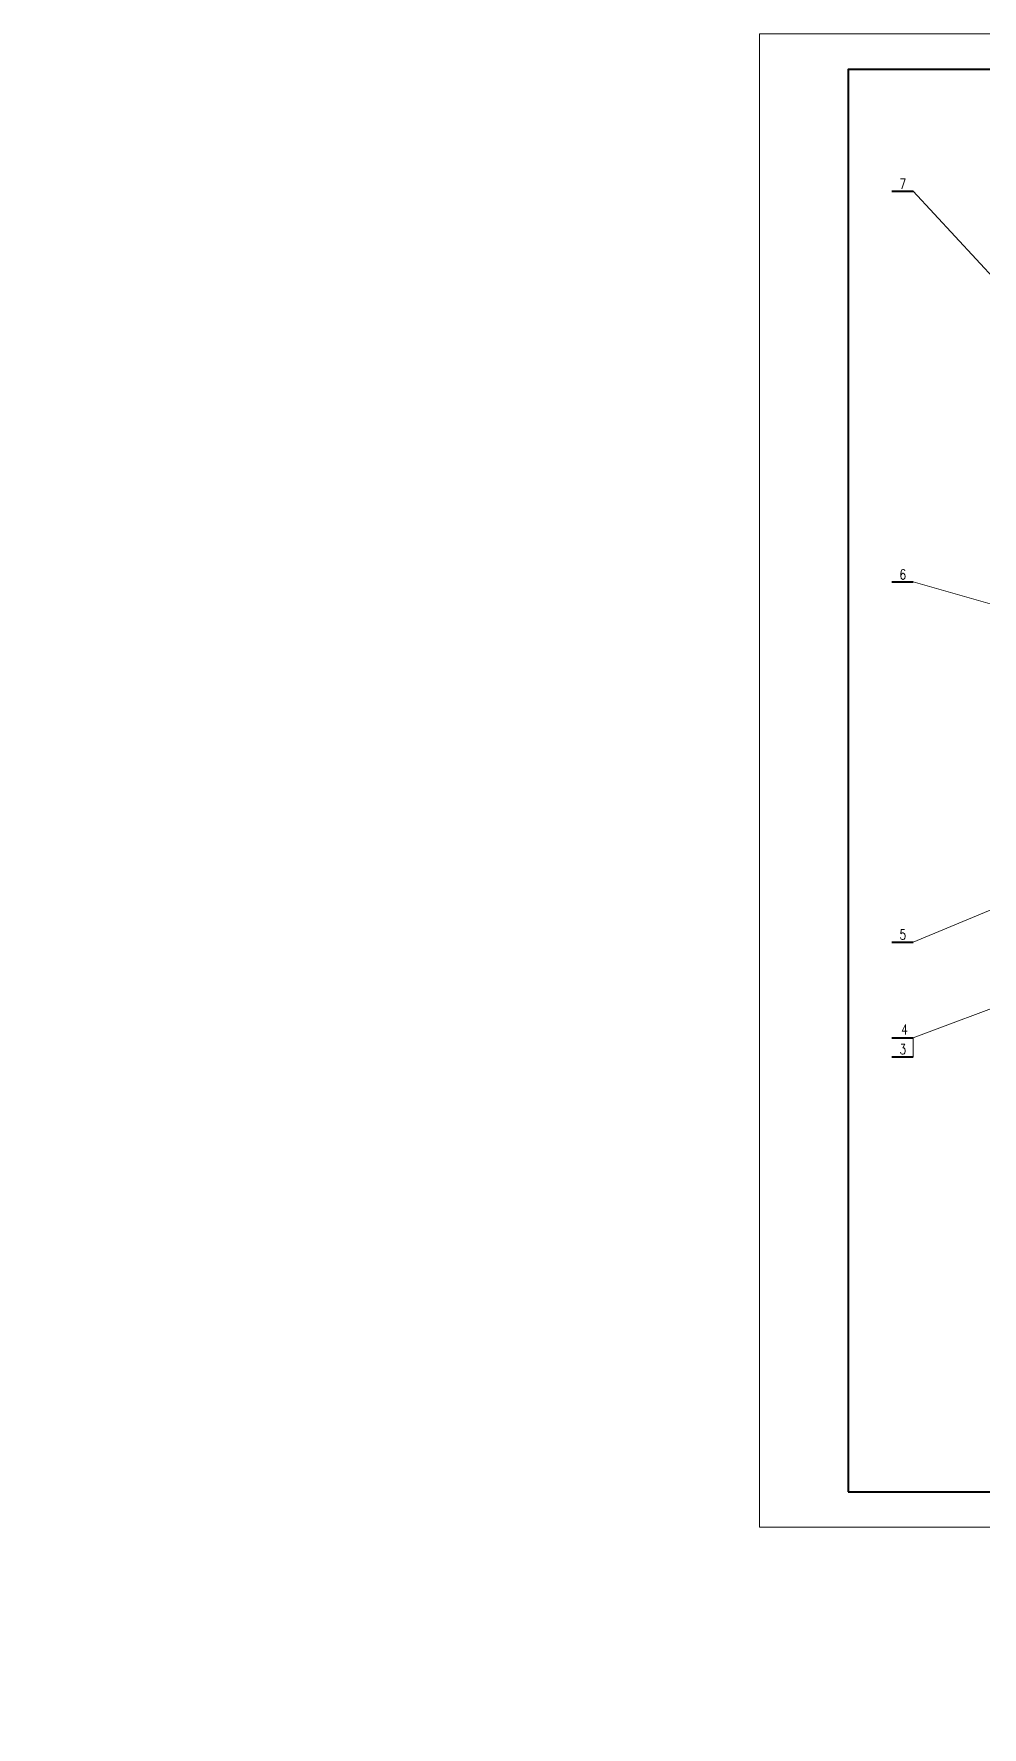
# Model space of a CAD drawing. Extents: x 588 to 10164, y -1551 to 4163.
# Drawn here: x 588 to 3787, y -1551 to 4163 of the extents above; entities that cross this region are included whole.
import ezdxf
from ezdxf.enums import TextEntityAlignment as Align

# ---------------------------------------------------------------- set-up
doc = ezdxf.new("R2010")
doc.units = 0
doc.header["$LTSCALE"] = 10
doc.header["$PDMODE"] = 1
for name, color, linetype, lineweight in [('A 粗实线', 1, 'CONTINUOUS', 40), ('B 细实线', 7, 'CONTINUOUS', 18), ('C 文 字', 2, 'CONTINUOUS', 20)]:
    doc.layers.add(name, color=color, linetype=linetype, lineweight=lineweight)
doc.styles.add('ROMANC', font='romanc', dxfattribs={"width": 0.7, "height": 6})

msp = doc.modelspace()

# ---------------------------------------------------------------- linework, layer by layer
at = {"layer": 'A 粗实线'}
for p, q in [((3482.97, 3631.94), (3555.18, 3631.94)), ((3482.97, 2313.5), (3555.18, 2313.5)), ((3482.97, 1098.2), (3555.18, 1098.2)), ((3482.97, 774.51), (3555.18, 774.51)), ((3482.97, 711.31), (3555.18, 711.31))]:
    msp.add_line(p, q, dxfattribs=at)
at = {"layer": 'A 粗实线', "color": 5}
msp.add_lwpolyline([(3335.77, -756.7), (10043.77, -756.7), (10043.77, 4043.3), (3335.77, 4043.3)], close=True, dxfattribs=at)
at = {"layer": 'B 细实线'}
msp.add_line((3555.18, 711.31), (3555.18, 774.51), dxfattribs=at)
msp.add_lwpolyline([(3035.77, -876.7), (10163.77, -876.7), (10163.77, 4163.3), (3035.77, 4163.3)], close=True, dxfattribs=at)
at = {"layer": 'B 细实线', "color": 0, "linetype": 'ByBlock'}
for p in [(597.69, 121.26), (588.11, 87.51), (597.69, 109.62), (599.75, 87.51), (624.55, 103.86), (3573.06, -1551.27), (3574.26, -1547.05), (3574.26, -1548.51), (3574.51, -1551.27), (3577.61, -1549.23)]:
    msp.add_point(p, dxfattribs=at)
at = {"layer": 'C 文 字'}
for p, q in [((4342.16, 2781.03), (3555.18, 3631.94)), ((4128.16, 2150.9), (3555.18, 2313.5)), ((4401.87, 1451.62), (3555.18, 1098.2)), ((4715.66, 1213.9), (3555.18, 774.51))]:
    msp.add_line(p, q, dxfattribs=at)

# ---------------------------------------------------------------- texts
at = {"layer": 'C 文 字', "style": 'ROMANC', "width": 0.8}
for s, p in [('7', (3519.86, 3657.36)), ('6', (3519.86, 2338.92)), ('5', (3519.86, 1123.61)), ('4', (3525.23, 802.99)), ('3', (3519.86, 736.72))]:
    msp.add_text(s, height=33.87, dxfattribs=at).set_placement(p, align=Align.MIDDLE)

doc.saveas('drawing.dxf')
